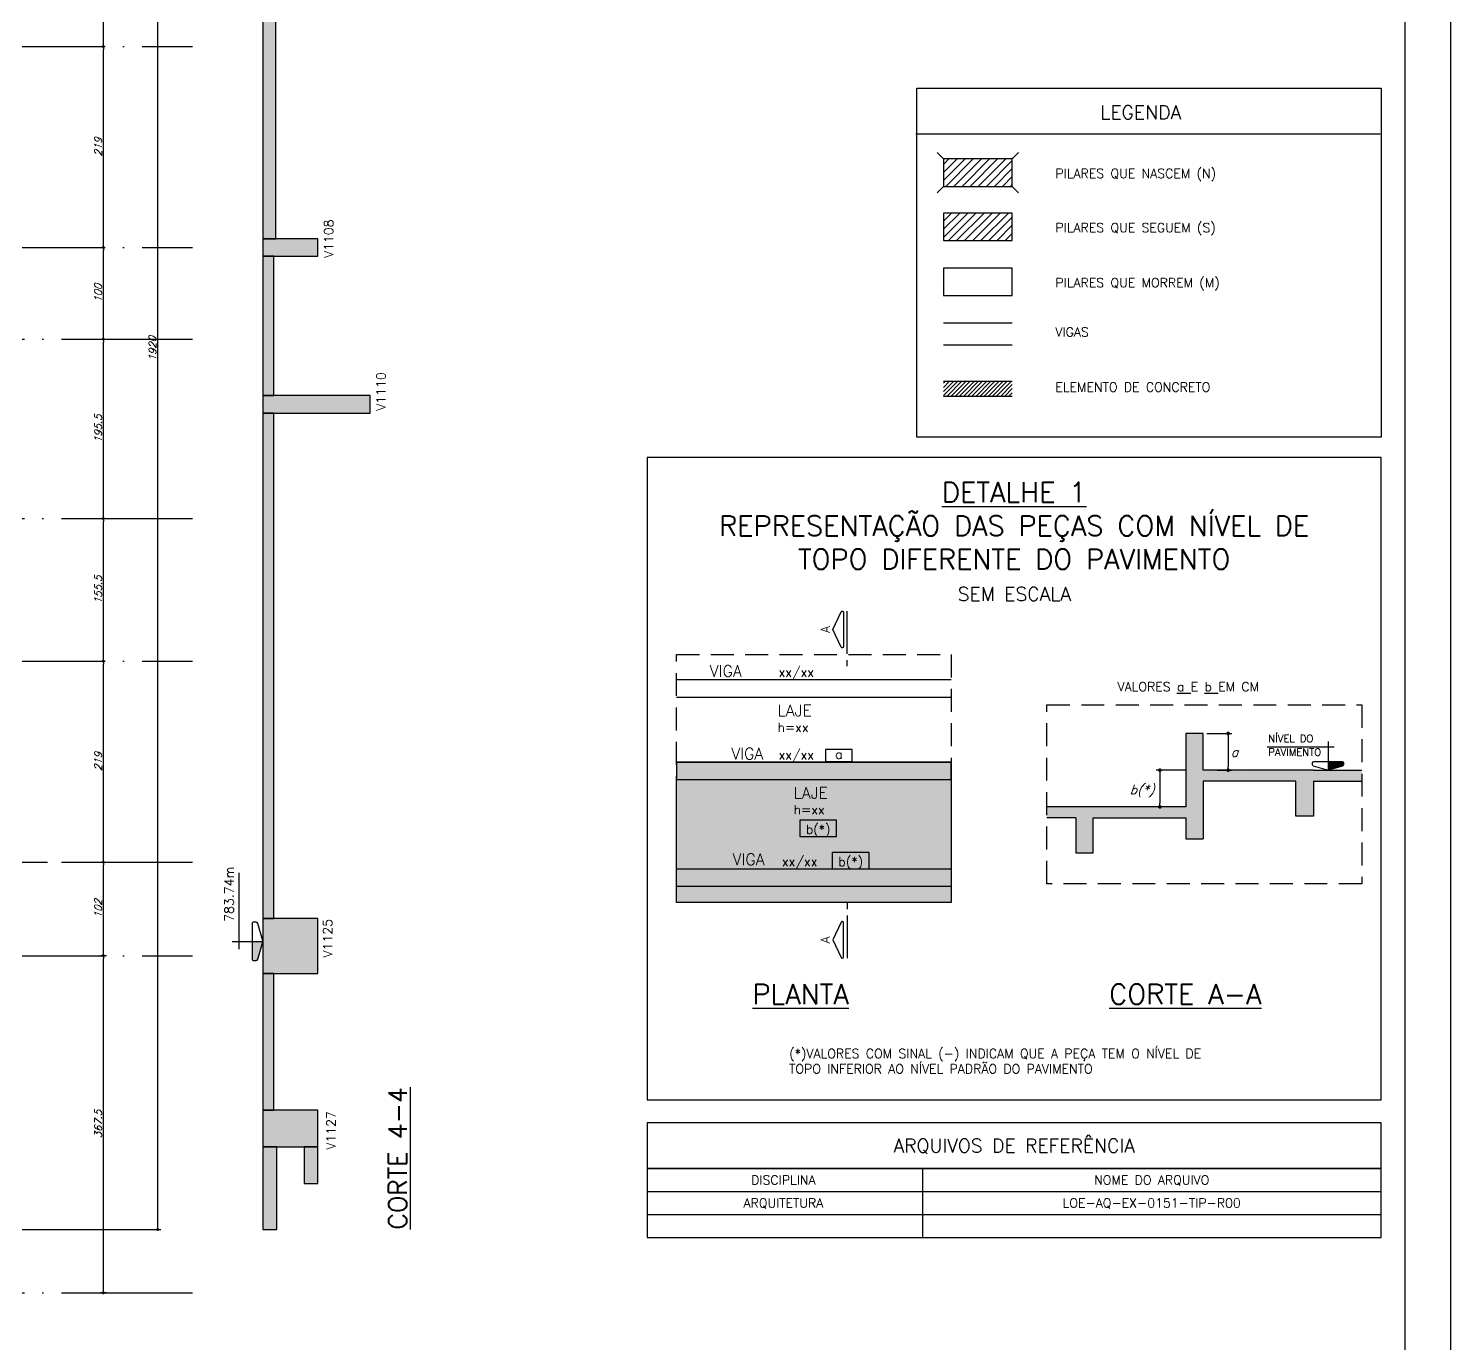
# Model space of a CAD drawing. Extents: x -4723 to 4922, y -2048 to 2452.
# Drawn here: x 3372 to 4922, y -540 to 894 of the extents above; entities that cross this region are included whole.
import ezdxf
from ezdxf.enums import TextEntityAlignment as Align

# ---------------------------------------------------------------- set-up
doc = ezdxf.new("R2010")
doc.units = 0
doc.header["$LTSCALE"] = 50
doc.header["$MEASUREMENT"] = 0
doc.linetypes.add('DASHED', pattern=[0.75, 0.5, -0.25])
doc.linetypes.add('EIXO', pattern=[6.8, 6, -0.4, 0, -0.4])
doc.layers.get('0').update_dxf_attribs({"linetype": 'CONTINUOUS'})
doc.layers.get('DEFPOINTS').update_dxf_attribs({"linetype": 'CONTINUOUS'})
for name, color, linetype in [('6', 6, 'CONTINUOUS'), ('F-AUX', 2, 'CONTINUOUS'), ('F-AUX-RED', 1, 'CONTINUOUS'), ('F-CORTE', 4, 'CONTINUOUS'), ('F-CORTE-INDICAÇÃO', 4, 'CONTINUOUS'), ('F-COTAS', 106, 'CONTINUOUS'), ('F-DESNIVEL-1', 254, 'CONTINUOUS'), ('F-DET_LINHA', 1, 'CONTINUOUS'), ('F-DET_TEXTO', 3, 'CONTINUOUS'), ('F-EIXO', 12, 'EIXO'), ('F-LAJES', 3, 'CONTINUOUS'), ('F-LAJES-DIM', 2, 'CONTINUOUS'), ('F-LAJES-NOME', 4, 'CONTINUOUS'), ('F-MARGEM', 1, 'CONTINUOUS'), ('F-NÍVEL-VISTA', 2, 'CONTINUOUS'), ('F-PILARES', 170, 'CONTINUOUS'), ('F-PILARES-HACH', 174, 'CONTINUOUS'), ('F-SOLIDO', 71, 'CONTINUOUS'), ('F-SOLIDO-CORTE', 71, 'CONTINUOUS'), ('F-TEXTO', 6, 'CONTINUOUS'), ('F-TEXTO-CYAN', 4, 'CONTINUOUS'), ('F-TEXTO-YELLOW', 2, 'CONTINUOUS'), ('F-VIGAS', 3, 'CONTINUOUS'), ('F-VIGAS-DIM', 2, 'CONTINUOUS'), ('F-VIGAS-NOME', 4, 'CONTINUOUS')]:
    doc.layers.add(name, color=color, linetype=linetype)
doc.layers.add('F-DESNIVEL-2', color=7, linetype='CONTINUOUS', true_color=0xffd1e8)
doc.styles.add('8718-AE-BARR-FORM-R09$0$ROMANS', font='simplex.shx', dxfattribs={"oblique": 20})
doc.styles.add('CP-TEXT-INCL', font='simplex.shx', dxfattribs={"oblique": 20})
doc.styles.add('MCP', font='simplex.shx')
doc.styles.add('ROMANS', font='simplex.shx')
doc.dimstyles.new('CP-COTAS-50', dxfattribs={"dimscale": 0.64, "dimtxt": 12.5, "dimasz": 5, "dimexe": 5, "dimexo": 5, "dimgap": 2.5, "dimtad": 1, "dimdec": 1, "dimdsep": 46, "dimtxsty": 'CP-TEXT-INCL', "dimblk1": 'DOT', "dimblk2": 'DOT', "dimsah": 1, "dimcen": 9, "dimclrd": 256, "dimclre": 256, "dimclrt": 256, "dimadec": 0, "dimazin": 0, "dimtfac": 1, "dimtdec": 1, "dimtmove": 2, "dimatfit": 3, "dimldrblk": 'DOT', "dimfxl": 0, "dimtolj": 1, "dimarcsym": 0})
pattern_1 = [(45, (258.473, 2096.983), (-4.419417, 4.419417), [])]

# ---------------------------------------------------------------- blocks, each defined once
blk = doc.blocks.new('*U152')
at = {"layer": 'F-EIXO'}
blk.add_line((0, 0), (7197, 0), dxfattribs=at)
at = {"layer": 'F-TEXTO', "style": 'ROMANS'}
blk.add_attdef('EIXO', text='', height=17.5, dxfattribs=at).set_placement((-28.2072, 0), align=Align.MIDDLE_CENTER)
blk = doc.blocks.new('*U151')
at = {"layer": 'F-EIXO'}
blk.add_line((0, 0), (7285, 0), dxfattribs=at)
at = {"layer": 'F-TEXTO', "style": 'ROMANS'}
blk.add_attdef('EIXO', text='', height=17.5, dxfattribs=at).set_placement((-28.2072, 0), align=Align.MIDDLE_CENTER)
blk = doc.blocks.new('*U153')
at = {"layer": 'F-EIXO'}
blk.add_line((0, 0), (7285, 0), dxfattribs=at)
at = {"layer": 'F-TEXTO', "style": 'ROMANS'}
blk.add_attdef('EIXO', text='', height=17.5, dxfattribs=at).set_placement((-28.2072, 0), align=Align.MIDDLE_CENTER)
blk = doc.blocks.new('*U154')
at = {"layer": 'F-EIXO'}
blk.add_line((0, 0), (7197, 0), dxfattribs=at)
at = {"layer": 'F-TEXTO', "style": 'ROMANS'}
blk.add_attdef('EIXO', text='', height=17.5, dxfattribs=at).set_placement((-28.2072, 0), align=Align.MIDDLE_CENTER)
blk = doc.blocks.new('*U155')
at = {"layer": 'F-EIXO'}
blk.add_line((0, 0), (7197, 0), dxfattribs=at)
at = {"layer": 'F-TEXTO', "style": 'ROMANS'}
blk.add_attdef('EIXO', text='', height=17.5, dxfattribs=at).set_placement((-28.2072, 0), align=Align.MIDDLE_CENTER)
blk = doc.blocks.new('*U172')
at = {"layer": 'F-EIXO'}
blk.add_line((0, 0), (7285, 0), dxfattribs=at)
at = {"layer": 'F-TEXTO', "style": 'ROMANS'}
blk.add_attdef('EIXO', text='', height=17.5, dxfattribs=at).set_placement((-28.2072, 0), align=Align.MIDDLE_CENTER)
blk = doc.blocks.new('*U174')
at = {"layer": 'F-EIXO'}
blk.add_line((0, 0), (7285, 0), dxfattribs=at)
at = {"layer": 'F-TEXTO', "style": 'ROMANS'}
blk.add_attdef('EIXO', text='', height=17.5, dxfattribs=at).set_placement((-28.2072, 0), align=Align.MIDDLE_CENTER)
blk = doc.blocks.new('*U168')
at = {"layer": 'F-EIXO'}
blk.add_line((0, 0), (7285, 0), dxfattribs=at)
at = {"layer": 'F-TEXTO', "style": 'ROMANS'}
blk.add_attdef('EIXO', text='', height=17.5, dxfattribs=at).set_placement((-28.2072, 0), align=Align.MIDDLE_CENTER)
blk = doc.blocks.new('*U181')
at = {"layer": 'F-EIXO'}
blk.add_line((0, 0), (7197, 0), dxfattribs=at)
at = {"layer": 'F-TEXTO', "style": 'ROMANS'}
blk.add_attdef('EIXO', text='', height=17.5, dxfattribs=at).set_placement((-28.2072, 0), align=Align.MIDDLE_CENTER)
blk = doc.blocks.new('*U188')
at = {"layer": 'F-LAJES-DIM', "color": 1}
blk.add_lwpolyline([(0, 0), (40, 0), (40, 18), (0, 18)], close=True, dxfattribs=at)
at = {"layer": 'F-LAJES-DIM', "style": 'MCP'}
blk.add_attdef('DIM', text='', height=10, dxfattribs=at).set_placement((20, 8), align=Align.MIDDLE_CENTER)
blk = doc.blocks.new('*U189')
at = {"layer": 'F-LAJES-DIM', "color": 1}
blk.add_lwpolyline([(0, 0), (29.4, 0), (29.4, 13), (0, 13)], close=True, dxfattribs=at)
at = {"layer": 'F-LAJES-DIM', "style": 'MCP'}
blk.add_attdef('DIM', text='', height=10, dxfattribs=at).set_placement((14.7, 8), align=Align.MIDDLE_CENTER)
blk = doc.blocks.new('_DOT')
at = {"color": 0, "linetype": 'ByBlock'}
blk.add_line((-0.5, 0), (-1, 0), dxfattribs=at)
at = {"color": 0, "linetype": 'ByBlock', "const_width": 0.5}
blk.add_lwpolyline([(-0.25, 0, 1), (0.25, 0, 1)], format="xyb", close=True, dxfattribs=at)
blk = doc.blocks.new('*U190')
at = {"layer": 'F-LAJES-DIM', "color": 1}
blk.add_lwpolyline([(0, 0), (40.2, 0), (40.2, 18), (0, 18)], close=True, dxfattribs=at)
at = {"layer": 'F-LAJES-DIM', "style": 'MCP'}
blk.add_attdef('DIM', text='', height=10, dxfattribs=at).set_placement((20.1, 8), align=Align.MIDDLE_CENTER)
blk = doc.blocks.new('A0-4L_900')
at = {"layer": 'F-MARGEM', "color": 2}
blk.add_lwpolyline([(0, 0), (0, 90), (192.9, 90), (192.9, 0)], close=True, dxfattribs=at)
at = {"layer": 'F-MARGEM', "color": 7}
blk.add_lwpolyline([(2.5, 89), (191.9, 89), (191.9, 1), (2.5, 1)], close=True, dxfattribs=at)
blk = doc.blocks.new('*D220')
at = {"layer": 'DEFPOINTS', "color": 0, "linetype": 'Continuous', "transparency": 16777216}
for p in [(3259.5, 1504.5), (3512.9, 1504.5), (3262.5, -415.5)]:
    blk.add_point(p, dxfattribs=at)
at = {"layer": 'F-COTAS', "linetype": 'Continuous', "lineweight": -2, "transparency": 16777216}
for p, q in [((3262.7, 1504.5), (3516.1, 1504.5)), ((3512.9, -412.3), (3512.9, 1501.3)), ((3265.7, -415.5), (3516.1, -415.5))]:
    blk.add_line(p, q, dxfattribs=at)
at = {"layer": 'F-COTAS', "linetype": 'Continuous', "lineweight": -2, "transparency": 16777216, "xscale": 3.2, "yscale": 3.2, "zscale": 3.2}
for p, rotation in [((3512.9, 1504.5), 90), ((3512.9, -415.5), 270)]:
    blk.add_blockref('_DOT', p, dxfattribs=dict(at, rotation=rotation))
at = {"layer": 'F-COTAS', "linetype": 'Continuous', "transparency": 16777216, "insert": (3507.3, 544.5), "char_height": 8, "attachment_point": 5, "rotation": 90, "style": 'CP-TEXT-INCL'}
blk.add_mtext('\\A1;1920', dxfattribs=at)
blk = doc.blocks.new('*D221')
at = {"layer": 'DEFPOINTS', "color": 0, "linetype": 'Continuous', "transparency": 16777216}
for p in [(3453.6, -117), (3460.2, -117), (3460.2, -484.5)]:
    blk.add_point(p, dxfattribs=at)
at = {"layer": 'F-COTAS', "linetype": 'Continuous', "lineweight": -2, "transparency": 16777216}
for p, q in [((3457, -117), (3450.4, -117)), ((3453.6, -481.3), (3453.6, -120.2)), ((3457, -484.5), (3450.4, -484.5))]:
    blk.add_line(p, q, dxfattribs=at)
at = {"layer": 'F-COTAS', "linetype": 'Continuous', "lineweight": -2, "transparency": 16777216, "xscale": 3.2, "yscale": 3.2, "zscale": 3.2}
for p, rotation in [((3453.6, -117), 90), ((3453.6, -484.5), 270)]:
    blk.add_blockref('_DOT', p, dxfattribs=dict(at, rotation=rotation))
at = {"layer": 'F-COTAS', "linetype": 'Continuous', "transparency": 16777216, "insert": (3448, -300.8), "char_height": 8, "attachment_point": 5, "rotation": 90, "style": 'CP-TEXT-INCL'}
blk.add_mtext('\\A1;367.5', dxfattribs=at)
blk = doc.blocks.new('*D222')
at = {"layer": 'DEFPOINTS', "color": 0, "linetype": 'Continuous', "transparency": 16777216}
for p in [(3453.6, -15), (3453.6, -15), (3460.2, -117)]:
    blk.add_point(p, dxfattribs=at)
at = {"layer": 'F-COTAS', "linetype": 'Continuous', "lineweight": -2, "transparency": 16777216}
for p, q in [((3453.6, -113.8), (3453.6, -18.2)), ((3457, -117), (3450.4, -117))]:
    blk.add_line(p, q, dxfattribs=at)
at = {"layer": 'F-COTAS', "linetype": 'Continuous', "lineweight": -2, "transparency": 16777216, "xscale": 3.2, "yscale": 3.2, "zscale": 3.2}
for p, rotation in [((3453.6, -15), 90), ((3453.6, -117), 270)]:
    blk.add_blockref('_DOT', p, dxfattribs=dict(at, rotation=rotation))
at = {"layer": 'F-COTAS', "linetype": 'Continuous', "transparency": 16777216, "insert": (3448, -66), "char_height": 8, "attachment_point": 5, "rotation": 90, "style": 'CP-TEXT-INCL'}
blk.add_mtext('\\A1;102', dxfattribs=at)
blk = doc.blocks.new('*D223')
at = {"layer": 'DEFPOINTS', "color": 0, "linetype": 'Continuous', "transparency": 16777216}
for p in [(3453.6, 204), (3453.6, 204), (3453.6, -15)]:
    blk.add_point(p, dxfattribs=at)
at = {"layer": 'F-COTAS', "linetype": 'Continuous', "lineweight": -2, "transparency": 16777216}
blk.add_line((3453.6, -11.8), (3453.6, 200.8), dxfattribs=at)
at = {"layer": 'F-COTAS', "linetype": 'Continuous', "lineweight": -2, "transparency": 16777216, "xscale": 3.2, "yscale": 3.2, "zscale": 3.2}
for p, rotation in [((3453.6, 204), 90), ((3453.6, -15), 270)]:
    blk.add_blockref('_DOT', p, dxfattribs=dict(at, rotation=rotation))
at = {"layer": 'F-COTAS', "linetype": 'Continuous', "transparency": 16777216, "insert": (3448, 94.5), "char_height": 8, "attachment_point": 5, "rotation": 90, "style": 'CP-TEXT-INCL'}
blk.add_mtext('\\A1;219', dxfattribs=at)
blk = doc.blocks.new('*D224')
at = {"layer": 'DEFPOINTS', "color": 0, "linetype": 'Continuous', "transparency": 16777216}
for p in [(3453.6, 359.5), (3453.6, 359.5), (3453.6, 204)]:
    blk.add_point(p, dxfattribs=at)
at = {"layer": 'F-COTAS', "linetype": 'Continuous', "lineweight": -2, "transparency": 16777216}
blk.add_line((3453.6, 207.2), (3453.6, 356.3), dxfattribs=at)
at = {"layer": 'F-COTAS', "linetype": 'Continuous', "lineweight": -2, "transparency": 16777216, "xscale": 3.2, "yscale": 3.2, "zscale": 3.2}
for p, rotation in [((3453.6, 359.5), 90), ((3453.6, 204), 270)]:
    blk.add_blockref('_DOT', p, dxfattribs=dict(at, rotation=rotation))
at = {"layer": 'F-COTAS', "linetype": 'Continuous', "transparency": 16777216, "insert": (3448, 281.7), "char_height": 8, "attachment_point": 5, "rotation": 90, "style": 'CP-TEXT-INCL'}
blk.add_mtext('\\A1;155.5', dxfattribs=at)
blk = doc.blocks.new('*D225')
at = {"layer": 'DEFPOINTS', "color": 0, "linetype": 'Continuous', "transparency": 16777216}
for p in [(3453.6, 555), (3453.6, 555), (3453.6, 359.5)]:
    blk.add_point(p, dxfattribs=at)
at = {"layer": 'F-COTAS', "linetype": 'Continuous', "lineweight": -2, "transparency": 16777216}
blk.add_line((3453.6, 362.7), (3453.6, 551.8), dxfattribs=at)
at = {"layer": 'F-COTAS', "linetype": 'Continuous', "lineweight": -2, "transparency": 16777216, "xscale": 3.2, "yscale": 3.2, "zscale": 3.2}
for p, rotation in [((3453.6, 555), 90), ((3453.6, 359.5), 270)]:
    blk.add_blockref('_DOT', p, dxfattribs=dict(at, rotation=rotation))
at = {"layer": 'F-COTAS', "linetype": 'Continuous', "transparency": 16777216, "insert": (3448, 457.2), "char_height": 8, "attachment_point": 5, "rotation": 90, "style": 'CP-TEXT-INCL'}
blk.add_mtext('\\A1;195.5', dxfattribs=at)
blk = doc.blocks.new('*D226')
at = {"layer": 'DEFPOINTS', "color": 0, "linetype": 'Continuous', "transparency": 16777216}
for p in [(3453.6, 655), (3453.6, 655), (3453.6, 555)]:
    blk.add_point(p, dxfattribs=at)
at = {"layer": 'F-COTAS', "linetype": 'Continuous', "lineweight": -2, "transparency": 16777216}
blk.add_line((3453.6, 558.2), (3453.6, 651.8), dxfattribs=at)
at = {"layer": 'F-COTAS', "linetype": 'Continuous', "lineweight": -2, "transparency": 16777216, "xscale": 3.2, "yscale": 3.2, "zscale": 3.2}
for p, rotation in [((3453.6, 655), 90), ((3453.6, 555), 270)]:
    blk.add_blockref('_DOT', p, dxfattribs=dict(at, rotation=rotation))
at = {"layer": 'F-COTAS', "linetype": 'Continuous', "transparency": 16777216, "insert": (3448, 605), "char_height": 8, "attachment_point": 5, "rotation": 90, "style": 'CP-TEXT-INCL'}
blk.add_mtext('\\A1;100', dxfattribs=at)
blk = doc.blocks.new('*D227')
at = {"layer": 'DEFPOINTS', "color": 0, "linetype": 'Continuous', "transparency": 16777216}
for p in [(3453.6, 874), (3453.6, 874), (3453.6, 655)]:
    blk.add_point(p, dxfattribs=at)
at = {"layer": 'F-COTAS', "linetype": 'Continuous', "lineweight": -2, "transparency": 16777216}
blk.add_line((3453.6, 658.2), (3453.6, 870.8), dxfattribs=at)
at = {"layer": 'F-COTAS', "linetype": 'Continuous', "lineweight": -2, "transparency": 16777216, "xscale": 3.2, "yscale": 3.2, "zscale": 3.2}
for p, rotation in [((3453.6, 874), 90), ((3453.6, 655), 270)]:
    blk.add_blockref('_DOT', p, dxfattribs=dict(at, rotation=rotation))
at = {"layer": 'F-COTAS', "linetype": 'Continuous', "transparency": 16777216, "insert": (3448, 764.5), "char_height": 8, "attachment_point": 5, "rotation": 90, "style": 'CP-TEXT-INCL'}
blk.add_mtext('\\A1;219', dxfattribs=at)
blk = doc.blocks.new('*D228')
at = {"layer": 'DEFPOINTS', "color": 0, "linetype": 'Continuous', "transparency": 16777216}
for p in [(3453.6, 1343.5), (3453.6, 1343.5), (3453.6, 874)]:
    blk.add_point(p, dxfattribs=at)
at = {"layer": 'F-COTAS', "linetype": 'Continuous', "lineweight": -2, "transparency": 16777216}
blk.add_line((3453.6, 877.2), (3453.6, 1340.3), dxfattribs=at)
at = {"layer": 'F-COTAS', "linetype": 'Continuous', "lineweight": -2, "transparency": 16777216, "xscale": 3.2, "yscale": 3.2, "zscale": 3.2}
for p, rotation in [((3453.6, 1343.5), 90), ((3453.6, 874), 270)]:
    blk.add_blockref('_DOT', p, dxfattribs=dict(at, rotation=rotation))
at = {"layer": 'F-COTAS', "linetype": 'Continuous', "transparency": 16777216, "insert": (3448, 1108.7), "char_height": 8, "attachment_point": 5, "rotation": 90, "style": 'CP-TEXT-INCL'}
blk.add_mtext('\\A1;469.5', dxfattribs=at)
blk = doc.blocks.new('Nível - Vista')
at = {"layer": 'F-NÍVEL-VISTA'}
blk.add_hatch(color=71, dxfattribs=at).paths.add_polyline_path([(0, 0.238), (-0.38, 0.238, 0.414214), (-0.42, 0.198), (-0.42, 0.148, 0.331206), (-0.391, 0.11), (-0.011, 0.002, 0.072993), (0, 0)])
at = {"layer": 'F-NÍVEL-VISTA', "color": 2}
for p, q in [((0, 0.67), (0, 0)), ((-0.168, 0.521), (1.493, 0.521))]:
    blk.add_line(p, q, dxfattribs=at)
blk.add_lwpolyline([(-0.011, 0.002, 0.146769), (0.011, 0.002), (0.391, 0.11, 0.331206), (0.42, 0.148), (0.42, 0.198, 0.414214), (0.38, 0.238), (-0.38, 0.238, 0.414214), (-0.42, 0.198), (-0.42, 0.148, 0.331206), (-0.391, 0.11), (-0.011, 0.002, 0.146769), (0.011, 0.002)], format="xyb", dxfattribs=at)
at = {"layer": 'F-TEXTO', "color": 3, "style": 'MCP'}
for tag, p in [('NÍVEL', (1.026, 0.636)), ('NÍVEL_DETALHE', (1.02, 0.186))]:
    blk.add_attdef(tag, text='', height=0.2, dxfattribs=at).set_placement(p, align=Align.CENTER)

msp = doc.modelspace()

# ---------------------------------------------------------------- hatches: boundary and pattern name
at = {"layer": 'F-AUX-RED'}
h = msp.add_hatch(dxfattribs=at)
h.set_pattern_fill('ANSI31', color=256)
h.set_pattern_definition([(45, (714.415, -391.159), (-2.245064, 2.245064), [])])
h.paths.add_polyline_path([(4444.487, 508.769), (4369.487, 508.769), (4369.487, 493.029), (4444.487, 493.029)])
at = {"layer": 'F-DESNIVEL-1'}
h = msp.add_hatch(color=256, dxfattribs=at)
h.dxf.hatch_style = 1
h.paths.add_polyline_path([(4377.762, -58.89), (4078.335, -58.89), (4078.335, 74.897), (4377.762, 74.897)])
at = {"layer": 'F-DESNIVEL-2'}
h = msp.add_hatch(color=256, dxfattribs=at)
h.dxf.hatch_style = 1
h.paths.add_polyline_path([(4078.335, 74.897), (4377.762, 74.897), (4377.762, 93.897), (4078.335, 93.897)])
at = {"layer": 'F-PILARES-HACH'}
h = msp.add_hatch(dxfattribs=at)
h.set_pattern_fill('ANSI31', color=256, scale=50, style=0)
h.set_pattern_definition(pattern_1)
h.paths.add_polyline_path([(4369.487, 751.559), (4369.487, 721.559), (4444.487, 721.559), (4444.487, 751.559)])
h = msp.add_hatch(dxfattribs=at)
h.set_pattern_fill('ANSI31', color=256, scale=50, style=0)
h.set_pattern_definition(pattern_1)
h.paths.add_polyline_path([(4369.487, 692.534), (4369.487, 662.534), (4444.487, 662.534), (4444.487, 692.534)])
at = {"layer": 'F-SOLIDO'}
for points in [[(4482.265, 45.198), (4513.62, 45.198), (4604.339, 45.198, 0.41421356), (4605.339, 44.198, 0.41421356), (4606.339, 45.198), (4633.62, 45.198), (4633.62, 85.198), (4633.62, 125.198), (4652.62, 125.198), (4652.62, 85.198), (4694.695, 85.198, 0.41421356), (4695.695, 84.198, 0.41421356), (4696.695, 85.198), (4772.62, 85.198), (4788.616, 85.198), (4825.35, 85.198), (4825.35, 73.198), (4772.62, 73.198), (4772.62, 35.198), (4753.62, 35.198), (4753.62, 73.198), (4652.62, 73.198), (4652.62, 10.198), (4633.62, 10.198), (4633.62, 33.198), (4532.62, 33.198), (4532.62, -4.802), (4513.62, -4.802), (4513.62, 33.198), (4482.265, 33.198)], [(4788.616, 94.727), (4803.816, 94.727, -0.41421356), (4805.416, 93.127), (4805.416, 91.118, -0.33120617), (4804.276, 89.585), (4789.076, 85.265, -0.07299342), (4788.616, 85.198)]]:
    msp.add_hatch(color=256, dxfattribs=at).paths.add_polyline_path(points)
at = {"layer": 'F-SOLIDO-CORTE', "linetype": 'Continuous'}
for points in [[(3627.564, 1076.979), (3627.564, 664.5), (3629.333, 664.5), (3631.092, 664.5), (3641.564, 664.5), (3641.564, 1076.979), (3641.564, 1089.682), (3641.564, 1102.217), (3641.564, 1127.629), (3641.564, 1152.706), (3641.564, 1184.312), (3641.564, 1215.5), (3639.777, 1215.5), (3638.012, 1215.5), (3627.564, 1215.5), (3627.564, 1183.894), (3627.564, 1152.706), (3627.564, 1127.293), (3627.564, 1102.217), (3627.564, 1089.534)], [(3627.564, 647.887), (3627.564, 645.5), (3635.145, 645.5), (3642.682, 645.5), (3687.564, 645.5), (3687.564, 647.9), (3687.564, 650.287), (3687.564, 664.5), (3679.984, 664.5), (3672.446, 664.5), (3627.564, 664.5), (3627.564, 650.287)], [(3631.232, 493.5), (3633.857, 493.5), (3639.564, 493.5), (3639.564, 568.551), (3639.564, 607.135), (3639.564, 645.5), (3638.048, 645.5), (3636.541, 645.5), (3627.564, 645.5), (3627.564, 599.043), (3627.564, 568.551), (3627.564, 493.5)], [(3664.845, 474.5), (3689.088, 474.5), (3744.564, 474.5), (3744.564, 483.509), (3744.564, 489.563), (3744.564, 493.5), (3707.284, 493.5), (3683.041, 493.5), (3627.564, 493.5), (3627.564, 487.446), (3627.564, 483.509), (3627.564, 474.5)], [(3631.388, -76.5), (3633.875, -76.5), (3639.564, -76.5), (3639.564, 184.762), (3639.564, 360.332), (3639.564, 474.5), (3635.741, 474.5), (3633.254, 474.5), (3627.564, 474.5), (3627.564, 298.93), (3627.564, 184.762), (3627.564, -76.5)], [(3646.683, -136.5), (3659.115, -136.5), (3687.564, -136.5), (3687.564, -108.05), (3687.564, -88.932), (3687.564, -76.5), (3668.446, -76.5), (3656.014, -76.5), (3627.564, -76.5), (3627.564, -95.618), (3627.564, -108.05), (3627.564, -136.5)], [(3627.564, -176.479), (3627.564, -209.998), (3627.564, -285.5), (3629.097, -285.5), (3633.484, -285.5), (3639.564, -285.5), (3639.564, -209.998), (3639.564, -176.479), (3639.564, -153.177), (3639.564, -136.5), (3635.897, -136.5), (3633.272, -136.5), (3627.564, -136.5), (3627.564, -155.528)], [(3635.227, -325.5), (3657.161, -325.5), (3687.564, -325.5), (3687.564, -305.231), (3687.564, -300.123), (3687.564, -285.5), (3679.902, -285.5), (3657.968, -285.5), (3627.564, -285.5), (3627.564, -290.608), (3627.564, -305.231), (3627.564, -325.5)], [(3629.398, -415.5), (3634.776, -415.5), (3642.564, -415.5), (3642.564, -368.767), (3642.564, -357.767), (3642.564, -325.5), (3640.731, -325.5), (3635.353, -325.5), (3627.564, -325.5), (3627.564, -336.5), (3627.564, -368.767), (3627.564, -415.5)], [(3687.564, -346.27), (3687.564, -325.5), (3685.731, -325.5), (3680.353, -325.5), (3672.564, -325.5), (3672.564, -346.27), (3672.564, -351.159), (3672.564, -365.5), (3674.398, -365.5), (3679.776, -365.5), (3687.564, -365.5), (3687.564, -360.611)]]:
    msp.add_hatch(color=256, dxfattribs=at).paths.add_polyline_path(points, flags=16)

# ---------------------------------------------------------------- linework, layer by layer
at = {"layer": '6', "color": 4}
for p, q in [((4369.487, 751.559), (4362.617, 758.43)), ((4444.487, 751.559), (4451.358, 758.43)), ((4369.487, 721.559), (4362.617, 714.689)), ((4444.487, 721.559), (4451.358, 714.689))]:
    msp.add_line(p, q, dxfattribs=at)
at = {"layer": 'F-AUX', "color": 2}
for p, q in [((4795.336, 110.363), (4722.416, 110.363)), ((4788.616, 116.326), (4788.616, 85.198))]:
    msp.add_line(p, q, dxfattribs=at)
msp.add_lwpolyline([(4789.076, 85.265, -0.14676884), (4788.156, 85.265), (4772.956, 89.585, -0.33120617), (4771.816, 91.118), (4771.816, 93.127, -0.41421356), (4773.416, 94.727), (4803.816, 94.727, -0.41421356), (4805.416, 93.127), (4805.416, 91.118, -0.33120617), (4804.276, 89.585), (4789.076, 85.265, -0.14676884), (4788.156, 85.265)], format="xyb", dxfattribs=at)
at = {"layer": 'F-AUX-RED', "color": 2}
for points in [[(4444.487, 508.769), (4369.487, 508.769)], [(4369.487, 493.029), (4444.487, 493.029)]]:
    msp.add_lwpolyline(points, dxfattribs=at)
at = {"layer": 'F-CORTE'}
for p, q in [((4633.62, 33.198), (4633.62, 10.198)), ((4633.62, 10.198), (4652.62, 10.198))]:
    msp.add_line(p, q, dxfattribs=at)
at = {"layer": 'F-CORTE', "linetype": 'Continuous'}
for points in [[(3627.564, 1076.979), (3627.564, 664.5), (3627.564, 647.887), (3627.564, 645.5), (3627.564, 599.043), (3627.564, 568.551), (3627.564, 493.5), (3627.564, 487.446), (3627.564, 483.509), (3627.564, 474.5), (3627.564, 298.93), (3627.564, 184.762), (3627.564, -76.5), (3627.564, -95.618), (3627.564, -108.05), (3627.564, -136.5), (3627.564, -176.479), (3627.564, -285.5), (3627.564, -290.608), (3627.564, -305.231), (3627.564, -325.5), (3627.564, -336.5), (3627.564, -368.767), (3627.564, -415.5), (3629.398, -415.5), (3642.564, -415.5), (3642.564, -368.767), (3642.564, -357.767), (3642.564, -325.5), (3672.564, -325.5), (3672.564, -346.27), (3672.564, -351.159), (3672.564, -365.5), (3674.398, -365.5), (3679.776, -365.5), (3687.564, -365.5), (3687.564, -346.27)], [(3687.564, -346.27), (3687.564, -325.5), (3687.564, -305.231), (3687.564, -300.123), (3687.564, -285.5), (3679.902, -285.5), (3657.968, -285.5), (3639.564, -285.5), (3639.564, -209.998), (3639.564, -176.479), (3639.564, -153.177), (3639.564, -136.5), (3646.683, -136.5), (3687.564, -136.5), (3687.564, -108.05), (3687.564, -88.932), (3687.564, -76.5), (3668.446, -76.5), (3656.014, -76.5), (3639.564, -76.5), (3639.564, 184.762), (3639.564, 360.332), (3639.564, 474.5), (3664.845, 474.5), (3744.564, 474.5), (3744.564, 483.509), (3744.564, 489.563), (3744.564, 493.5), (3707.284, 493.5), (3683.041, 493.5), (3639.564, 493.5), (3639.564, 568.551), (3639.564, 607.135), (3639.564, 645.5), (3642.682, 645.5), (3687.564, 645.5), (3687.564, 647.9), (3687.564, 650.287), (3687.564, 664.5), (3679.984, 664.5), (3672.446, 664.5), (3641.564, 664.5), (3641.564, 1076.979)]]:
    msp.add_lwpolyline(points, dxfattribs=at)
at = {"layer": 'F-CORTE'}
for points in [[(4772.62, 85.198), (4652.62, 85.198), (4652.62, 125.198), (4633.62, 125.198), (4633.62, 45.198), (4513.62, 45.198)], [(4772.62, 85.198), (4825.35, 85.198)], [(4772.62, 73.198), (4772.62, 35.198), (4753.62, 35.198), (4753.62, 73.198), (4652.62, 73.198), (4652.62, 10.198)], [(4772.62, 73.198), (4825.35, 73.198)], [(4513.62, 45.198), (4482.265, 45.198)], [(4513.62, 33.198), (4482.265, 33.198)], [(4513.62, 33.198), (4513.62, -4.802), (4532.62, -4.802), (4532.62, 33.198), (4633.62, 33.198)]]:
    msp.add_lwpolyline(points, dxfattribs=at)
at = {"layer": 'F-CORTE-INDICAÇÃO'}
for p, q in [((4264.488, 211.891), (4264.488, 258.558)), ((4264.488, 198.558), (4264.488, 205.225)), ((4264.488, -59.784), (4264.488, -66.45)), ((4264.488, -73.117), (4264.488, -119.784))]:
    msp.add_line(p, q, dxfattribs=at)
for points in [[(4260.488, 219.891, -0.80258485), (4257.947, 219.328), (4248.979, 238.558), (4257.947, 257.788, -0.80258485), (4260.488, 257.225)], [(4260.488, -81.117, 0.80258485), (4257.947, -80.553), (4248.979, -99.784), (4257.947, -119.014, 0.80258485), (4260.488, -118.45)]]:
    msp.add_lwpolyline(points, format="xyb", close=True, dxfattribs=at)
at = {"layer": 'F-COTAS'}
for p, q in [((4656.62, 125.198), (4683.758, 125.198)), ((4679.758, 121.198), (4679.758, 89.198)), ((4633.62, 85.198), (4601.339, 85.198)), ((4605.339, 81.198), (4605.339, 49.198)), ((4667.679, 85.198), (4683.758, 85.198)), ((4625.173, 45.198), (4601.339, 45.198))]:
    msp.add_line(p, q, dxfattribs=at)
at = {"layer": 'F-DESNIVEL-1'}
msp.add_lwpolyline([(4377.762, -58.89), (4078.335, -58.89), (4078.335, 74.897), (4377.762, 74.897)], close=True, dxfattribs=at)
at = {"layer": 'F-DESNIVEL-2'}
msp.add_lwpolyline([(4078.335, 74.897), (4377.762, 74.897), (4377.762, 93.897), (4078.335, 93.897)], close=True, dxfattribs=at)
at = {"layer": 'F-DET_LINHA', "color": 1}
msp.add_line((4845.442, 778.513), (4339.263, 778.513), dxfattribs=at)
at = {"layer": 'F-DET_LINHA'}
for p, q in [((4046.445, -349.072), (4846.445, -349.072)), ((4346.445, -349.072), (4346.445, -374.072)), ((4046.445, -374.072), (4846.445, -374.072)), ((4046.445, -374.072), (4846.445, -374.072)), ((4346.445, -374.072), (4346.445, -424.072)), ((4046.445, -399.072), (4846.445, -399.072))]:
    msp.add_line(p, q, dxfattribs=at)
at = {"layer": 'F-DET_LINHA', "color": 1}
for points in [[(4340.266, 828.513), (4846.445, 828.513), (4846.445, 448.392), (4340.266, 448.392)], [(4046.445, -274.072), (4846.445, -274.072), (4846.445, 425.928), (4046.445, 425.928)]]:
    msp.add_lwpolyline(points, close=True, dxfattribs=at)
at = {"layer": 'F-DET_LINHA', "color": 1, "linetype": 'DASHED'}
for points in [[(4078.335, 211.322), (4377.762, 211.322), (4377.762, -58.89), (4078.335, -58.89)], [(4825.35, -38.682), (4482.265, -38.682), (4482.265, 156.337), (4825.35, 156.337)]]:
    msp.add_lwpolyline(points, close=True, dxfattribs=at)
at = {"layer": 'F-DET_LINHA'}
for points in [[(4046.445, -349.072), (4846.445, -349.072), (4846.445, -299.072), (4046.445, -299.072)], [(4046.445, -424.072), (4846.445, -424.072), (4846.445, -349.072), (4046.445, -349.072)]]:
    msp.add_lwpolyline(points, close=True, dxfattribs=at)
at = {"layer": 'F-EIXO'}
msp.add_line((-3709.089, -15), (3550.572, -15), dxfattribs=at)
at = {"layer": 'F-LAJES'}
for points in [[(4078.335, 183.897), (4377.762, 183.897)], [(4078.335, 164.897), (4377.762, 164.897)], [(4078.335, 93.897), (4377.762, 93.897)], [(4078.335, 74.897), (4377.762, 74.897)], [(4078.335, -22.4), (4377.762, -22.4)], [(4078.335, -41.4), (4377.762, -41.4)]]:
    msp.add_lwpolyline(points, dxfattribs=at)
at = {"layer": 'F-PILARES'}
for points in [[(4369.487, 721.559), (4444.487, 721.559), (4444.487, 751.559), (4369.487, 751.559)], [(4369.487, 662.534), (4444.487, 662.534), (4444.487, 692.534), (4369.487, 692.534)], [(4369.487, 602.478), (4444.487, 602.478), (4444.487, 632.478), (4369.487, 632.478)]]:
    msp.add_lwpolyline(points, close=True, dxfattribs=at)
at = {"layer": 'F-SOLIDO-CORTE'}
for points in [[(3627.564, 1076.979), (3627.564, 664.5), (3629.333, 664.5), (3631.092, 664.5), (3641.564, 664.5), (3641.564, 1076.979), (3641.564, 1089.682), (3641.564, 1102.217), (3641.564, 1127.629), (3641.564, 1152.706), (3641.564, 1184.312), (3641.564, 1215.5), (3639.777, 1215.5), (3638.012, 1215.5), (3627.564, 1215.5), (3627.564, 1183.894), (3627.564, 1152.706), (3627.564, 1127.293), (3627.564, 1102.217), (3627.564, 1089.534), (3627.564, 1076.979)], [(3627.564, 647.887), (3627.564, 645.5), (3635.145, 645.5), (3642.683, 645.5), (3687.564, 645.5), (3687.564, 647.9), (3687.564, 650.287), (3687.564, 664.5), (3679.984, 664.5), (3672.446, 664.5), (3627.564, 664.5), (3627.564, 650.287), (3627.564, 647.887)], [(3631.232, 493.5), (3633.857, 493.5), (3639.564, 493.5), (3639.564, 568.551), (3639.564, 607.135), (3639.564, 645.5), (3638.048, 645.5), (3636.541, 645.5), (3627.564, 645.5), (3627.564, 599.043), (3627.564, 568.551), (3627.564, 493.5), (3631.232, 493.5)], [(3664.845, 474.5), (3689.088, 474.5), (3744.564, 474.5), (3744.564, 483.509), (3744.564, 489.563), (3744.564, 493.5), (3707.284, 493.5), (3683.041, 493.5), (3627.564, 493.5), (3627.564, 487.446), (3627.564, 483.509), (3627.564, 474.5), (3664.845, 474.5)], [(3631.388, -76.5), (3633.875, -76.5), (3639.564, -76.5), (3639.564, 184.762), (3639.564, 360.332), (3639.564, 474.5), (3635.741, 474.5), (3633.254, 474.5), (3627.564, 474.5), (3627.564, 298.93), (3627.564, 184.762), (3627.564, -76.5), (3631.388, -76.5)], [(3646.683, -136.5), (3659.115, -136.5), (3687.564, -136.5), (3687.564, -108.05), (3687.564, -88.932), (3687.564, -76.5), (3668.446, -76.5), (3656.014, -76.5), (3627.564, -76.5), (3627.564, -95.618), (3627.564, -108.05), (3627.564, -136.5), (3646.683, -136.5)], [(3627.564, -176.479), (3627.564, -209.998), (3627.564, -285.5), (3629.097, -285.5), (3633.484, -285.5), (3639.564, -285.5), (3639.564, -209.998), (3639.564, -176.479), (3639.564, -153.177), (3639.564, -136.5), (3635.897, -136.5), (3633.272, -136.5), (3627.564, -136.5), (3627.564, -155.528), (3627.564, -176.479)], [(3635.227, -325.5), (3657.161, -325.5), (3687.564, -325.5), (3687.564, -305.231), (3687.564, -300.123), (3687.564, -285.5), (3679.902, -285.5), (3657.968, -285.5), (3627.564, -285.5), (3627.564, -290.608), (3627.564, -305.231), (3627.564, -325.5), (3635.227, -325.5)], [(3629.398, -415.5), (3634.776, -415.5), (3642.564, -415.5), (3642.564, -368.767), (3642.564, -357.767), (3642.564, -325.5), (3640.731, -325.5), (3635.353, -325.5), (3627.564, -325.5), (3627.564, -336.5), (3627.564, -368.767), (3627.564, -415.5), (3629.398, -415.5)], [(3687.564, -346.27), (3687.564, -325.5), (3685.731, -325.5), (3680.353, -325.5), (3672.564, -325.5), (3672.564, -346.27), (3672.564, -351.159), (3672.564, -365.5), (3674.398, -365.5), (3679.776, -365.5), (3687.564, -365.5), (3687.564, -360.611), (3687.564, -346.27)]]:
    msp.add_lwpolyline(points, dxfattribs=at)
at = {"layer": 'F-VIGAS'}
for points in [[(4444.487, 572.422), (4369.487, 572.422)], [(4369.487, 548.744), (4444.487, 548.744)]]:
    msp.add_lwpolyline(points, dxfattribs=at)

# ---------------------------------------------------------------- block references
at = {"layer": 'F-COTAS', "xscale": 4, "yscale": 4, "zscale": 4}
for p, rotation in [((4679.758, 125.198), 90), ((4605.339, 85.198), 90), ((4679.758, 85.198), 270), ((4605.339, 45.198), 270)]:
    msp.add_blockref('_DOT', p, dxfattribs=dict(at, rotation=rotation))
at = {"layer": 'F-EIXO', "linetype": 'Continuous'}
for name, p in [('*U155', (-3646.32, 874)), ('*U152', (-3646.32, 655)), ('*U151', (-3734.274, 555)), ('*U174', (-3734.274, 359.5)), ('*U181', (-3646.32, 204)), ('*U172', (-3734.274, -15)), ('*U168', (-3734.274, -15)), ('*U154', (-3646.32, -117)), ('*U153', (-3734.274, -484.5))]:
    msp.add_blockref(name, p, dxfattribs=at)
at = {"layer": 'F-LAJES-DIM', "linetype": 'Continuous'}
for name, p, values in [('*U189', (4240.676, 94.622), {'DIM': 'a'}), ('*U188', (4212.836, 12.756), {'DIM': 'b(*)'}), ('*U190', (4248.235, -22.4), {'DIM': 'b(*)'})]:
    msp.add_blockref(name, p, dxfattribs=at).add_auto_attribs(values)
at = {"layer": 'F-MARGEM', "linetype": 'Continuous', "xscale": 50, "yscale": 50, "zscale": 50}
msp.add_blockref('A0-4L_900', (-4722.805, -2048.155), dxfattribs=at)
at = {"layer": 'F-NÍVEL-VISTA', "xscale": 50, "yscale": 50, "zscale": 50, "rotation": 90}
msp.add_blockref('Nível - Vista', (3627.564, -101.373), dxfattribs=at).add_auto_attribs({'NÍVEL': '783.74m'})

# ---------------------------------------------------------------- texts
at = {"layer": 'F-CORTE', "color": 6, "linetype": 'Continuous', "style": 'MCP'}
msp.add_text('%%UCORTE 4-4', height=20, rotation=90, dxfattribs=at).set_placement((3784.564, -415.5))
at = {"layer": 'F-CORTE-INDICAÇÃO', "style": 'ROMANS'}
for p in [(4240.646, 238.558), (4240.646, -99.784)]:
    msp.add_attdef('A', text='A', height=10, rotation=90, dxfattribs=at).set_placement(p, align=Align.MIDDLE_CENTER)
at = {"layer": 'F-DET_TEXTO', "color": 4, "style": '8718-AE-BARR-FORM-R09$0$ROMANS'}
msp.add_text('LEGENDA', height=15, dxfattribs=at).set_placement((4540.368, 794.828))
msp.add_text('ARQUIVOS DE REFERÊNCIA', height=15, dxfattribs=at).set_placement((4446.445, -324.072), align=Align.MIDDLE_CENTER)
at = {"layer": 'F-LAJES-DIM', "linetype": 'Continuous', "style": 'MCP'}
for p in [(4188.464, 126.951), (4205.995, 37.21)]:
    msp.add_text('h=xx', height=10, dxfattribs=at).set_placement(p)
at = {"layer": 'F-LAJES-NOME', "linetype": 'Continuous', "style": 'MCP'}
for p in [(4188.464, 143.951), (4205.995, 54.21)]:
    msp.add_text('LAJE', height=12.5, dxfattribs=at).set_placement(p)
at = {"layer": 'F-TEXTO', "color": 3, "style": 'MCP'}
for s, p in [('PILARES QUE NASCEM (N)', (4491.461, 730.674)), ('PILARES QUE SEGUEM (S)', (4491.461, 671.649)), ('PILARES QUE MORREM (M)', (4491.461, 611.593)), ('VIGAS', (4491.461, 557.859)), ('ELEMENTO DE CONCRETO', (4491.461, 497.803))]:
    msp.add_text(s, height=10, dxfattribs=at).set_placement(p)
at = {"layer": 'F-TEXTO', "style": 'ROMANS'}
for s, p in [('%%UPLANTA', (4161.237, -169.805)), ('%%UCORTE A-A', (4550.113, -169.805))]:
    msp.add_text(s, height=21.875, dxfattribs=at).set_placement(p)
at = {"layer": 'F-TEXTO', "color": 4, "style": 'MCP'}
for s, p in [('DISCIPLINA', (4194.933, -361.572)), ('NOME DO ARQUIVO', (4596.445, -361.572))]:
    msp.add_text(s, height=10, dxfattribs=at).set_placement(p, align=Align.MIDDLE_CENTER)
at = {"layer": 'F-TEXTO', "color": 3, "style": 'MCP'}
for s, p in [('ARQUITETURA', (4194.933, -386.572)), ('LOE-AQ-EX-0151-TIP-R00', (4596.445, -386.572))]:
    msp.add_text(s, height=10, dxfattribs=at).set_placement(p, align=Align.MIDDLE_CENTER)
at = {"layer": 'F-TEXTO', "insert": (4446.445, 351.662), "char_height": 21.875, "width": 750, "attachment_point": 5, "style": 'ROMANS'}
msp.add_mtext('{\\LDETALHE 1}\\PREPRESENTAÇÃO DAS PEÇAS COM NÍVEL DE TOPO DIFERENTE DO PAVIMENTO', dxfattribs=at)
at = {"layer": 'F-TEXTO', "color": 3, "char_height": 8, "attachment_point": 1, "style": 'MCP'}
for s, insert in [('NÍVEL DO', (4723.55, 123.633)), ('PAVIMENTO', (4723.55, 108.887))]:
    msp.add_mtext_dynamic_manual_height_columns(s, width=59.10237, gutter_width=12.5, heights=[0], dxfattribs=dict(at, insert=insert))
at = {"layer": 'F-TEXTO-CYAN', "style": 'ROMANS', "oblique": 20}
for s, p in [('a', (4682.473, 99.93)), ('b(*)', (4572.323, 59.073))]:
    msp.add_text(s, height=10, dxfattribs=at).set_placement(p)
at = {"layer": 'F-TEXTO-CYAN', "color": 3, "char_height": 10, "width": 491.08938, "attachment_point": 1, "style": 'ROMANS'}
for s, insert in [('VALORES {\\La} E {\\Lb} EM CM', (4559.188, 181.185)), ('(*)VALORES COM SINAL (-) INDICAM QUE A PEÇA TEM O NÍVEL DE TOPO INFERIOR AO NÍVEL PADRÃO DO PAVIMENTO', (4201.172, -218.689))]:
    msp.add_mtext(s, dxfattribs=dict(at, insert=insert))
at = {"layer": 'F-TEXTO-YELLOW', "style": 'MCP'}
for s, p in [('V1108', (3704.207, 643.548)), ('V1110', (3761.207, 476.985)), ('V1125', (3703.108, -119.042)), ('V1127', (3706.811, -328.514))]:
    msp.add_text(s, height=10, rotation=90, dxfattribs=at).set_placement(p)
at = {"layer": 'F-TEXTO-YELLOW', "style": 'ROMANS'}
msp.add_text('SEM ESCALA', height=15, dxfattribs=at).set_placement((4384.942, 269.762))
at = {"layer": 'F-VIGAS-DIM', "linetype": 'Continuous', "style": 'MCP'}
for p in [(4189.72, 187.022), (4189.72, 97.022), (4193.538, -19.275)]:
    msp.add_text('xx/xx', height=10, dxfattribs=at).set_placement(p)
at = {"layer": 'F-VIGAS-NOME', "linetype": 'Continuous', "style": 'MCP'}
for p in [(4114.72, 187.022), (4138.18, 97.022), (4139.587, -18.296)]:
    msp.add_text('VIGA', height=12.5, dxfattribs=at).set_placement(p)

# ---------------------------------------------------------------- dimensions: what is measured, and where the dimension line sits
at = {"layer": 'F-COTAS', "linetype": 'Continuous'}
for base, p1, p2, picture, middle in [((3512.855, 1504.5), (3262.5, -415.5), (3259.5, 1504.5), '*D220', (3507.255, 544.5)), ((3453.628, 1343.5), (3453.628, 874), (3453.628, 1343.5), '*D228', (3448.028, 1108.75)), ((3453.628, 874), (3453.628, 655), (3453.628, 874), '*D227', (3448.028, 764.5)), ((3453.628, 655), (3453.628, 555), (3453.628, 655), '*D226', (3448.028, 605)), ((3453.628, 555), (3453.628, 359.5), (3453.628, 555), '*D225', (3448.028, 457.25)), ((3453.628, 359.5), (3453.628, 204), (3453.628, 359.5), '*D224', (3448.028, 281.75)), ((3453.628, 204), (3453.628, -15), (3453.628, 204), '*D223', (3448.028, 94.5)), ((3453.628, -15), (3460.201, -117), (3453.628, -15), '*D222', (3448.028, -66)), ((3453.628, -117), (3460.201, -484.5), (3460.201, -117), '*D221', (3448.028, -300.75))]:
    dim = msp.add_linear_dim(base=base, p1=p1, p2=p2, angle=90, dimstyle='CP-COTAS-50', dxfattribs=at)
    dim.commit()
    dim.dimension.update_dxf_attribs({"geometry": picture, "text_midpoint": middle})

doc.saveas('drawing.dxf')
